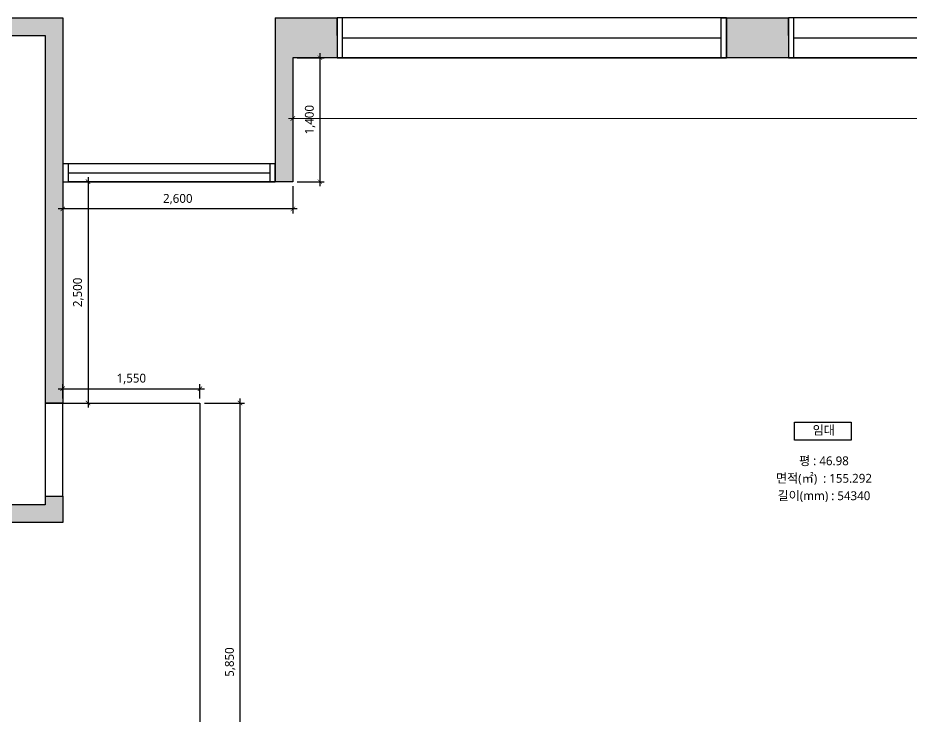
# Model space of a CAD drawing. Header units: metres. Extents: x 11578468 to 47831421, y -58341524 to -14256839.
# Drawn here: x 23905274 to 23915366, y -29085178 to -29077292 of the extents above; entities that cross this region are included whole.
import ezdxf
from ezdxf.enums import TextEntityAlignment as Align

# ---------------------------------------------------------------- set-up
doc = ezdxf.new("R2010")
doc.units = ezdxf.units.M
doc.header["$LTSCALE"] = 50
doc.header["$MEASUREMENT"] = 0
doc.linetypes.add('CEN', pattern=[62, 60, -1, 0, -1])
doc.layers.get('0').update_dxf_attribs({"linetype": 'CONTINUOUS'})
doc.layers.get('DEFPOINTS').update_dxf_attribs({"linetype": 'CONTINUOUS'})
for name, color, linetype in [('0-ELC TEXT', 7, 'CONTINUOUS'), ('3.기호.계단선', 30, 'CONTINUOUS'), ('CEN', 250, 'CEN'), ('wall', 3, 'CONTINUOUS'), ('WIN', 4, 'CONTINUOUS')]:
    doc.layers.add(name, color=color, linetype=linetype)
doc.layers.add('DIM', color=7, linetype='CONTINUOUS', lineweight=15)
doc.layers.add('ha', color=8, linetype='CONTINUOUS', lineweight=5)
doc.styles.add('HY 울릉도 L', font='malgun.ttf')
doc.styles.add('넥슨고딕', font='malgun.ttf')
doc.dimstyles.new('사본 50', dxfattribs={"dimscale": 50, "dimtxt": 2, "dimasz": 1, "dimexe": 1, "dimexo": 1, "dimgap": 1, "dimtad": 1, "dimdec": 0, "dimrnd": 0.05, "dimdsep": 46, "dimlunit": 6, "dimtxsty": 'HY 울릉도 L', "dimblk": 'ARCHTICK', "dimcen": 2.5, "dimdle": 1, "dimclrd": 133, "dimclre": 133, "dimclrt": 30, "dimadec": 0, "dimazin": 0, "dimtfac": 1, "dimtdec": 0, "dimtix": 1, "dimtmove": 2, "dimatfit": 3, "dimldrblk": 'ARCHTICK', "dimfxl": 1, "dimlwd": -1, "dimlwe": -1, "dimarcsym": 0})

# ---------------------------------------------------------------- blocks, each defined once
blk = doc.blocks.new('*U357')
at = {"layer": 'WIN', "linetype": 'Continuous'}
blk.add_line((60, -25), (4340, -25), dxfattribs=at)
for points in [[(0, -250), (4400, -250), (4400, 200), (0, 200)], [(0, -250), (60, -250), (60, 200), (0, 200)], [(4400, -250), (4340, -250), (4340, 200), (4400, 200)]]:
    blk.add_lwpolyline(points, close=True, dxfattribs=at)
blk = doc.blocks.new('*U358')
at = {"layer": 'WIN', "linetype": 'Continuous'}
blk.add_line((60, -25), (7040, -25), dxfattribs=at)
for points in [[(0, -250), (7100, -250), (7100, 200), (0, 200)], [(0, -250), (60, -250), (60, 200), (0, 200)], [(7100, -250), (7040, -250), (7040, 200), (7100, 200)]]:
    blk.add_lwpolyline(points, close=True, dxfattribs=at)
blk = doc.blocks.new('sdagdgds')
at = {"layer": 'ha', "transparency": 33554687}
h = blk.add_hatch(color=256, dxfattribs=at)
h.dxf.hatch_style = 1
h.paths.add_polyline_path([(23725502, -29128457), (23728302, -29128457), (23728302, -29132607), (23728502, -29132607), (23728502, -29128257), (23728302, -29128257), (23725302, -29128257), (23725302, -29132557), (23725502, -29132557)])
h.paths.add_polyline_path([(23728502, -29133657), (23728302, -29133657), (23728302, -29133757), (23725502, -29133757), (23725502, -29133657), (23725302, -29133657), (23725302, -29133757), (23724848.0976572, -29133757), (23724752, -29133757), (23724752, -29136507), (23725152, -29136507), (23725152, -29137657), (23725352, -29137657), (23725352, -29137507), (23727752, -29137507), (23727952, -29137507), (23727952, -29137307), (23725352, -29137307), (23725352, -29136507), (23727052, -29136507), (23727052, -29136707), (23727252, -29136707), (23727252, -29136507), (23727252, -29135757), (23727252, -29135707), (23727052, -29135707), (23727052, -29135757), (23727052, -29136307), (23725352, -29136307), (23724952, -29136307), (23724952, -29133957), (23727052, -29133957), (23727052, -29134507), (23727252, -29134507), (23727252, -29133957), (23728502, -29133957)])
h.paths.add_polyline_path([(23727952, -29138607), (23727752, -29138607), (23727752, -29139637), (23725352, -29139637), (23725352, -29139457), (23725152, -29139457), (23725152, -29140057), (23725352, -29140057), (23725352, -29139837), (23727752, -29139837), (23727752, -29139907), (23727952, -29139907), (23727952, -29139837)])
h.paths.add_polyline_path([(23727952, -29141007), (23727752, -29141007), (23727752, -29142007), (23725352, -29142007), (23725352, -29141857), (23725152, -29141857), (23725152, -29144557), (23725652, -29144557), (23725652, -29144657), (23729552, -29144657), (23729552, -29144457), (23725852, -29144457), (23725852, -29144357), (23725352, -29144357), (23725352, -29142207), (23727952, -29142207)])
h.paths.add_polyline_path([(23731552, -29144307), (23730852, -29144307), (23730852, -29144457), (23730732, -29144457), (23730732, -29144657), (23732052, -29144657), (23732052, -29144457), (23731552, -29144457)])
h.paths.add_polyline_path([(23739502, -29144457), (23736702, -29144457), (23736702, -29144307), (23736002, -29144307), (23736002, -29144457), (23733202, -29144457), (23733202, -29144657), (23739502, -29144657)])
h.paths.add_polyline_path([(23745902, -29143307), (23745702, -29143307), (23745702, -29144457), (23744702, -29144457), (23744702, -29144307), (23744002, -29144307), (23744002, -29144457), (23743102, -29144457), (23743102, -29144657), (23745902, -29144657)])
h.paths.add_polyline_path([(23745902, -29133157), (23745702, -29133157), (23745702, -29139657), (23745902, -29139657)])
h.paths.add_polyline_path([(23745902, -29140857), (23745702, -29140857), (23745702, -29142157), (23745902, -29142157)])
h.paths.add_polyline_path([(23744602, -29136307), (23743902, -29136307), (23743902, -29136657), (23744602, -29136657)])
h.paths.add_polyline_path([(23736702, -29136307), (23736002, -29136307), (23736002, -29136657), (23736702, -29136657)])
h.paths.add_polyline_path([(23731602, -29136307), (23730902, -29136307), (23730902, -29136657), (23731602, -29136657)])
h.paths.add_polyline_path([(23745902, -29130707), (23745702, -29130707), (23745702, -29131957), (23745902, -29131957)])
h.paths.add_polyline_path([(23745902, -29128257), (23743802, -29128257), (23743802, -29128457), (23743802, -29128707), (23744502, -29128707), (23744502, -29128457), (23745702, -29128457), (23745702, -29129607), (23745902, -29129607)])
h.paths.add_polyline_path([(23731602, -29128457), (23731602, -29128257), (23730902, -29128257), (23730902, -29130107), (23731102, -29130107), (23731102, -29128707), (23731602, -29128707)])
h.paths.add_polyline_path([(23736702, -29128257), (23736002, -29128257), (23736002, -29128457), (23736002, -29128707), (23736702, -29128707), (23736702, -29128457)])
at = {"layer": 'CEN'}
blk.add_lwpolyline([(23728302, -29133657), (23728502, -29133657), (23728502, -29132607), (23728302, -29132607)], close=True, dxfattribs=at)
at = {"layer": 'wall'}
for p, q in [((23725302, -29128257), (23728502, -29128257)), ((23728302, -29128257), (23728502, -29128257)), ((23728502, -29128257), (23728502, -29132607)), ((23730902, -29128257), (23731602, -29128257)), ((23730902, -29128257), (23730902, -29130107)), ((23731602, -29128457), (23731602, -29128257)), ((23736002, -29128257), (23736702, -29128257)), ((23736002, -29128457), (23736002, -29128257)), ((23736702, -29128457), (23736702, -29128257)), ((23725502, -29128457), (23728302, -29128457)), ((23728302, -29128457), (23728302, -29132607)), ((23731602, -29128457), (23731602, -29128707)), ((23736002, -29128707), (23736002, -29128457)), ((23736702, -29128457), (23736702, -29128707)), ((23731102, -29128707), (23731102, -29130107)), ((23731602, -29128707), (23731102, -29128707)), ((23736702, -29128707), (23736002, -29128707)), ((23728302, -29132607), (23728502, -29132607)), ((23728302, -29133657), (23728302, -29133757)), ((23728302, -29133657), (23728502, -29133657)), ((23728502, -29133657), (23728502, -29133957)), ((23728302, -29133757), (23725502, -29133757)), ((23728502, -29133957), (23727252, -29133957))]:
    blk.add_line(p, q, dxfattribs=at)
at = {"layer": 'WIN', "linetype": 'Continuous'}
for p, q in [((23728562, -29129907), (23728562, -29130107)), ((23730842, -29129907), (23730842, -29130107)), ((23728562, -29130007), (23730842, -29130007))]:
    blk.add_line(p, q, dxfattribs=at)
blk.add_lwpolyline([(23730902, -29129907), (23728502, -29129907), (23728502, -29130107), (23730902, -29130107)], close=True, dxfattribs=at)
for name, p in [('*U357', (23731602, -29128457)), ('*U358', (23736702, -29128457))]:
    blk.add_blockref(name, p, dxfattribs=at)
blk = doc.blocks.new('_ArchTick')
at = {"color": 0, "linetype": 'ByBlock', "const_width": 0.15}
blk.add_lwpolyline([(-0.5, -0.5), (0.5, 0.5)], dxfattribs=at)
blk = doc.blocks.new('*D2194')
at = {"layer": 'DEFPOINTS', "color": 0}
for p in [(23908381, -29077742), (23922981, -29077742), (23922981, -29078428)]:
    blk.add_point(p, dxfattribs=at)
at = {"layer": 'DIM', "color": 133, "ltscale": 10}
for p, q in [((23908381, -29077792), (23908381, -29078478)), ((23922981, -29077792), (23922981, -29078478)), ((23908331, -29078428), (23923031, -29078428))]:
    blk.add_line(p, q, dxfattribs=at)
at = {"layer": 'DIM', "color": 133, "xscale": 50, "yscale": 50, "zscale": 50, "rotation": 180}
blk.add_blockref('_ArchTick', (23908381, -29078428), dxfattribs=at)
at = {"layer": 'DIM', "color": 133, "xscale": 50, "yscale": 50, "zscale": 50}
blk.add_blockref('_ArchTick', (23922981, -29078428), dxfattribs=at)
at = {"layer": 'DIM', "color": 30, "ltscale": 10, "insert": (23915681, -29078318), "char_height": 100, "attachment_point": 5, "style": 'HY 울릉도 L'}
blk.add_mtext('14,600', dxfattribs=at)
blk = doc.blocks.new('*D2195')
at = {"layer": 'DEFPOINTS', "color": 0}
for p in [(23908381, -29077742), (23908381, -29079142), (23908686, -29079142)]:
    blk.add_point(p, dxfattribs=at)
at = {"layer": 'wall', "color": 133, "ltscale": 10}
for p, q in [((23908686, -29077692), (23908686, -29079192)), ((23908431, -29077742), (23908736, -29077742)), ((23908431, -29079142), (23908736, -29079142))]:
    blk.add_line(p, q, dxfattribs=at)
at = {"layer": 'wall', "color": 133, "xscale": 50, "yscale": 50, "zscale": 50}
for p, rotation in [((23908686, -29077742), 90), ((23908686, -29079142), 270)]:
    blk.add_blockref('_ArchTick', p, dxfattribs=dict(at, rotation=rotation))
at = {"layer": 'wall', "color": 30, "ltscale": 10, "insert": (23908576, -29078442), "char_height": 100, "attachment_point": 5, "rotation": 90, "style": 'HY 울릉도 L'}
blk.add_mtext('1,400', dxfattribs=at)
blk = doc.blocks.new('*D2196')
at = {"layer": 'DEFPOINTS', "color": 0}
for p in [(23905781, -29079142), (23908381, -29079142), (23905781, -29079450)]:
    blk.add_point(p, dxfattribs=at)
at = {"layer": 'wall', "color": 133, "ltscale": 10}
for p, q in [((23905781, -29079192), (23905781, -29079500)), ((23908381, -29079192), (23908381, -29079500)), ((23908431, -29079450), (23905731, -29079450))]:
    blk.add_line(p, q, dxfattribs=at)
at = {"layer": 'wall', "color": 133, "xscale": 50, "yscale": 50, "zscale": 50, "rotation": 180}
blk.add_blockref('_ArchTick', (23905781, -29079450), dxfattribs=at)
at = {"layer": 'wall', "color": 133, "xscale": 50, "yscale": 50, "zscale": 50}
blk.add_blockref('_ArchTick', (23908381, -29079450), dxfattribs=at)
at = {"layer": 'wall', "color": 30, "ltscale": 10, "insert": (23907081, -29079340), "char_height": 100, "attachment_point": 5, "style": 'HY 울릉도 L'}
blk.add_mtext('2,600', dxfattribs=at)
blk = doc.blocks.new('*D2197')
at = {"layer": 'DEFPOINTS', "color": 0}
for p in [(23905781, -29079142), (23905781, -29081642), (23906067, -29081642)]:
    blk.add_point(p, dxfattribs=at)
at = {"layer": 'wall', "color": 133, "ltscale": 10}
for p, q in [((23906067, -29079092), (23906067, -29081692)), ((23905831, -29079142), (23906117, -29079142)), ((23905831, -29081642), (23906117, -29081642))]:
    blk.add_line(p, q, dxfattribs=at)
at = {"layer": 'wall', "color": 133, "xscale": 50, "yscale": 50, "zscale": 50}
for p, rotation in [((23906067, -29079142), 90), ((23906067, -29081642), 270)]:
    blk.add_blockref('_ArchTick', p, dxfattribs=dict(at, rotation=rotation))
at = {"layer": 'wall', "color": 30, "ltscale": 10, "insert": (23905957, -29080392), "char_height": 100, "attachment_point": 5, "rotation": 90, "style": 'HY 울릉도 L'}
blk.add_mtext('2,500', dxfattribs=at)
blk = doc.blocks.new('*D2198')
at = {"layer": 'DEFPOINTS', "color": 0}
for p in [(23907331, -29081480), (23905781, -29081642), (23907331, -29081642)]:
    blk.add_point(p, dxfattribs=at)
at = {"layer": 'wall', "color": 133, "ltscale": 10}
for p, q in [((23905781, -29081592), (23905781, -29081430)), ((23907331, -29081592), (23907331, -29081430)), ((23905731, -29081480), (23907381, -29081480))]:
    blk.add_line(p, q, dxfattribs=at)
at = {"layer": 'wall', "color": 133, "xscale": 50, "yscale": 50, "zscale": 50, "rotation": 180}
blk.add_blockref('_ArchTick', (23905781, -29081480), dxfattribs=at)
at = {"layer": 'wall', "color": 133, "xscale": 50, "yscale": 50, "zscale": 50}
blk.add_blockref('_ArchTick', (23907331, -29081480), dxfattribs=at)
at = {"layer": 'wall', "color": 30, "ltscale": 10, "insert": (23906556, -29081370), "char_height": 100, "attachment_point": 5, "style": 'HY 울릉도 L'}
blk.add_mtext('1,550', dxfattribs=at)
blk = doc.blocks.new('*D2199')
at = {"layer": 'DEFPOINTS', "color": 0}
for p in [(23907331, -29081642), (23907331, -29087492), (23907783, -29087492)]:
    blk.add_point(p, dxfattribs=at)
at = {"layer": 'wall', "color": 133, "ltscale": 10}
for p, q in [((23907381, -29081642), (23907833, -29081642)), ((23907783, -29081592), (23907783, -29087542)), ((23907381, -29087492), (23907833, -29087492))]:
    blk.add_line(p, q, dxfattribs=at)
at = {"layer": 'wall', "color": 133, "xscale": 50, "yscale": 50, "zscale": 50}
for p, rotation in [((23907783, -29081642), 90), ((23907783, -29087492), 270)]:
    blk.add_blockref('_ArchTick', p, dxfattribs=dict(at, rotation=rotation))
at = {"layer": 'wall', "color": 30, "ltscale": 10, "insert": (23907673, -29084567), "char_height": 100, "attachment_point": 5, "rotation": 90, "style": 'HY 울릉도 L'}
blk.add_mtext('5,850', dxfattribs=at)

msp = doc.modelspace()

# ---------------------------------------------------------------- linework, layer by layer
at = {"layer": '0-ELC TEXT'}
msp.add_lwpolyline([(23914049.2, -29081859), (23914687.8, -29081859), (23914687.8, -29082061.5), (23914049.2, -29082061.5)], close=True, dxfattribs=at)
at = {"layer": 'wall', "ltscale": 10}
msp.add_lwpolyline([(23905780.8, -29079142), (23905780.8, -29081642), (23907330.8, -29081642), (23907330.8, -29087492), (23922980.8, -29087492), (23922980.8, -29077492), (23921780.8, -29077492), (23921780.8, -29077742), (23908380.8, -29077742), (23908380.8, -29079142), (23905840.8, -29079142)], dxfattribs=at)

# ---------------------------------------------------------------- block references
at = {"layer": '3.기호.계단선'}
msp.add_blockref('sdagdgds', (177278.8, 50965), dxfattribs=at)

# ---------------------------------------------------------------- texts
at = {"layer": 'wall', "color": 7, "ltscale": 10, "style": '넥슨고딕'}
msp.add_text('평 : 46.98', height=100, dxfattribs=at).set_placement((23914380.8, -29082292), align=Align.MIDDLE)
at = {"layer": 'wall', "ltscale": 10, "style": '넥슨고딕'}
for s, p in [('면적(㎡)  : 155.292', (23914380.8, -29082492)), ('길이(mm) : 54340', (23914380.8, -29082692))]:
    msp.add_text(s, height=100, dxfattribs=at).set_placement(p, align=Align.MIDDLE)
at = {"layer": 'wall', "ltscale": 10, "insert": (23914252.9, -29081898.9), "char_height": 100, "attachment_point": 1, "style": '넥슨고딕'}
msp.add_mtext_dynamic_manual_height_columns('임대', width=532.558, gutter_width=500, heights=[0], dxfattribs=at)

# ---------------------------------------------------------------- dimensions: what is measured, and where the dimension line sits
at = {"layer": 'DIM', "ltscale": 10}
dim = msp.add_linear_dim(base=(23922980.8, -29078428), p1=(23908380.8, -29077742), p2=(23922980.8, -29077742), dimstyle='사본 50', dxfattribs=at)
dim.commit()
dim.dimension.update_dxf_attribs({"geometry": '*D2194', "text_midpoint": (23915680.8, -29078317.6)})
at = {"layer": 'wall', "ltscale": 10}
for base, p1, p2, picture, middle in [((23908686.1, -29079142), (23908380.8, -29077742), (23908380.8, -29079142), '*D2195', (23908575.8, -29078442)), ((23906066.8, -29081642), (23905780.8, -29079142), (23905780.8, -29081642), '*D2197', (23905956.8, -29080392)), ((23907783, -29087492), (23907330.8, -29081642), (23907330.8, -29087492), '*D2199', (23907673, -29084567))]:
    dim = msp.add_linear_dim(base=base, p1=p1, p2=p2, angle=90, dimstyle='사본 50', dxfattribs=at)
    dim.commit()
    dim.dimension.update_dxf_attribs({"geometry": picture, "text_midpoint": middle})
for base, p1, p2, picture, middle in [((23905780.8, -29079449.6), (23908380.8, -29079142), (23905780.8, -29079142), '*D2196', (23907080.8, -29079339.6)), ((23907330.8, -29081480.5), (23905780.8, -29081642), (23907330.8, -29081642), '*D2198', (23906555.8, -29081370.1))]:
    dim = msp.add_linear_dim(base=base, p1=p1, p2=p2, dimstyle='사본 50', dxfattribs=at)
    dim.commit()
    dim.dimension.update_dxf_attribs({"geometry": picture, "text_midpoint": middle})

doc.saveas('drawing.dxf')
